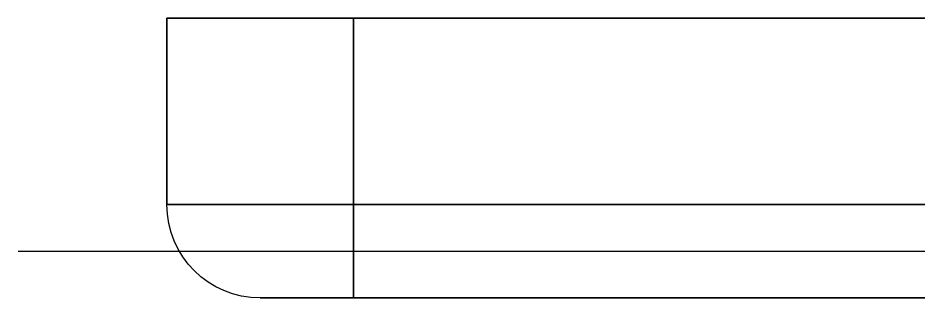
# Model space of a CAD drawing. Extents: x -20.3 to 9, y -60.3 to 4.7.
# Drawn here: x -8.981 to -7.774, y -0.25 to 0.125 of the extents above; entities that cross this region are included whole.
import ezdxf

# ---------------------------------------------------------------- set-up
doc = ezdxf.new("R2010")
doc.units = 0
doc.layers.get('0').update_dxf_attribs({"linetype": 'CONTINUOUS'})

# ---------------------------------------------------------------- blocks, each defined once
blk = doc.blocks.new('*U20')
at = {"color": 1}
for p, q in [((-8.7813, -0.125, -6.4062), (-8.7813, 0.125, -6.4062)), ((-8.7813, 0.125, 6.4062), (-8.7813, -0.125, 6.4062)), ((-8.5313, 0.125, -6.6562), (-8.5313, -0.125, -6.6562)), ((-8.5313, -0.125, 6.6562), (-8.5313, 0.125, 6.6562)), ((8.5312, 0.125, 6.6562), (-8.5313, 0.125, 6.6562)), ((-8.5313, -0.125, 6.6562), (-8.5313, 0.125, 6.6562)), ((-8.7813, -0.125, 6.4062), (-8.7813, -0.125, -6.4062)), ((-8.5313, -0.125, -6.6562), (8.5312, -0.125, -6.6562)), ((8.5312, -0.125, 6.6562), (-8.5313, -0.125, 6.6562)), ((8.5312, -0.125, 6.6562), (-8.5313, -0.125, 6.6562)), ((-8.6563, -0.25, -6.4062), (-8.6563, -0.25, 6.4062)), ((8.5312, -0.25, -6.5312), (-8.5313, -0.25, -6.5312)), ((-8.5313, -0.25, 6.5312), (8.5312, -0.25, 6.5312))]:
    blk.add_line(p, q, dxfattribs=at)
at = {"color": 1, "extrusion": (-1, 0, 0)}
for p, q in [((-8.7813, 0.125, 6.4062), (-8.7813, -0.125, 6.4062)), ((-8.7813, -0.125, -6.4062), (-8.7813, 0.125, -6.4062)), ((-8.7813, 0.125, 6.4062), (-8.7813, 0.125, -6.4062)), ((-8.7813, -0.125, 6.4062), (-8.7813, -0.125, -6.4062))]:
    blk.add_line(p, q, dxfattribs=at)
at = {"color": 1, "extrusion": (0, 1, 0)}
for p, q in [((-8.7813, 0.125, 6.4062), (-8.7813, 0.125, -6.4062)), ((-8.5313, 0.125, -6.6562), (8.5312, 0.125, -6.6562)), ((8.5312, 0.125, 6.6562), (-8.5313, 0.125, 6.6562))]:
    blk.add_line(p, q, dxfattribs=at)
at = {"color": 1, "extrusion": (0, 0, -1)}
for p, q in [((-8.5313, 0.125, -6.6562), (-8.5313, -0.125, -6.6562)), ((-8.5313, 0.125, -6.6562), (8.5312, 0.125, -6.6562)), ((-8.5313, -0.125, -6.6562), (8.5312, -0.125, -6.6562))]:
    blk.add_line(p, q, dxfattribs=at)
at = {"color": 1, "extrusion": (0, -1, 0)}
for p, q in [((-8.6563, -0.25, -6.4062), (-8.6563, -0.25, 6.4062)), ((8.5312, -0.25, -6.5312), (-8.5313, -0.25, -6.5312)), ((-8.5313, -0.25, 6.5312), (8.5312, -0.25, 6.5312))]:
    blk.add_line(p, q, dxfattribs=at)
at = {"color": 1, "extrusion": (0, 1, 0)}
for centre, radius, start, end in [((8.5312, -6.4062, 0.125), 0.25, 270, 0), ((8.5312, 6.4062, 0.125), 0.25, 0, 90), ((8.5312, -6.4062, -0.25), 0.125, 270, 0), ((8.5312, 6.4062, -0.25), 0.125, 0, 90)]:
    blk.add_arc(centre, radius, start, end, dxfattribs=at)
at = {"color": 1, "extrusion": (0, -1, 0)}
for centre, radius, start, end in [((-8.5313, -6.4062, -0.125), 0.25, 180, 270), ((-8.5313, 6.4062, -0.125), 0.25, 90, 180), ((-8.5313, -6.4062, 0.125), 0.25, 180, 270), ((-8.5313, 6.4062, 0.125), 0.25, 90, 180), ((-8.5313, -6.4062, 0.125), 0.25, 180, 270), ((-8.5313, 6.4062, 0.125), 0.25, 90, 180), ((-8.5313, -6.4062, 0.25), 0.125, 180, 270), ((-8.5313, 6.4062, 0.25), 0.125, 90, 180)]:
    blk.add_arc(centre, radius, start, end, dxfattribs=at)
at = {"color": 1, "extrusion": (0, 0, -1)}
for centre in [(8.6563, -0.125, 6.4062), (8.6563, -0.125, -6.4062), (8.6563, -0.125, 6.4062), (8.6563, -0.125, -6.4062)]:
    blk.add_arc(centre, 0.125, 270, 0, dxfattribs=at)
at = {"color": 1, "extrusion": (1, 0, 0)}
blk.add_arc((-0.125, -6.5312, -8.5313), 0.125, 180, 270, dxfattribs=at)
blk.add_arc((-0.125, -6.5312, -8.5313), 0.125, 180, 270, dxfattribs=at)
at = {"color": 1, "extrusion": (-1, 0, 0)}
blk.add_arc((0.125, 6.5312, 8.5312), 0.125, 0, 90, dxfattribs=at)
blk.add_arc((0.125, 6.5312, 8.5312), 0.125, 0, 90, dxfattribs=at)

msp = doc.modelspace()

# ---------------------------------------------------------------- linework, layer by layer
at = {"extrusion": (0, -1, 2e-16)}
for p, q in [((-8.9808, -0.1875, 6.8558), (8.9808, -0.1875, 6.8558)), ((-8.9808, -0.1875, -8.7109), (8.9808, -0.1875, -8.7109)), ((-8.9808, -0.1875, -8.7109), (-8.9808, -0.1875, 6.8558))]:
    msp.add_line(p, q, dxfattribs=at)

# ---------------------------------------------------------------- block references
msp.add_blockref('*U20', (0, 0))

doc.saveas('drawing.dxf')
